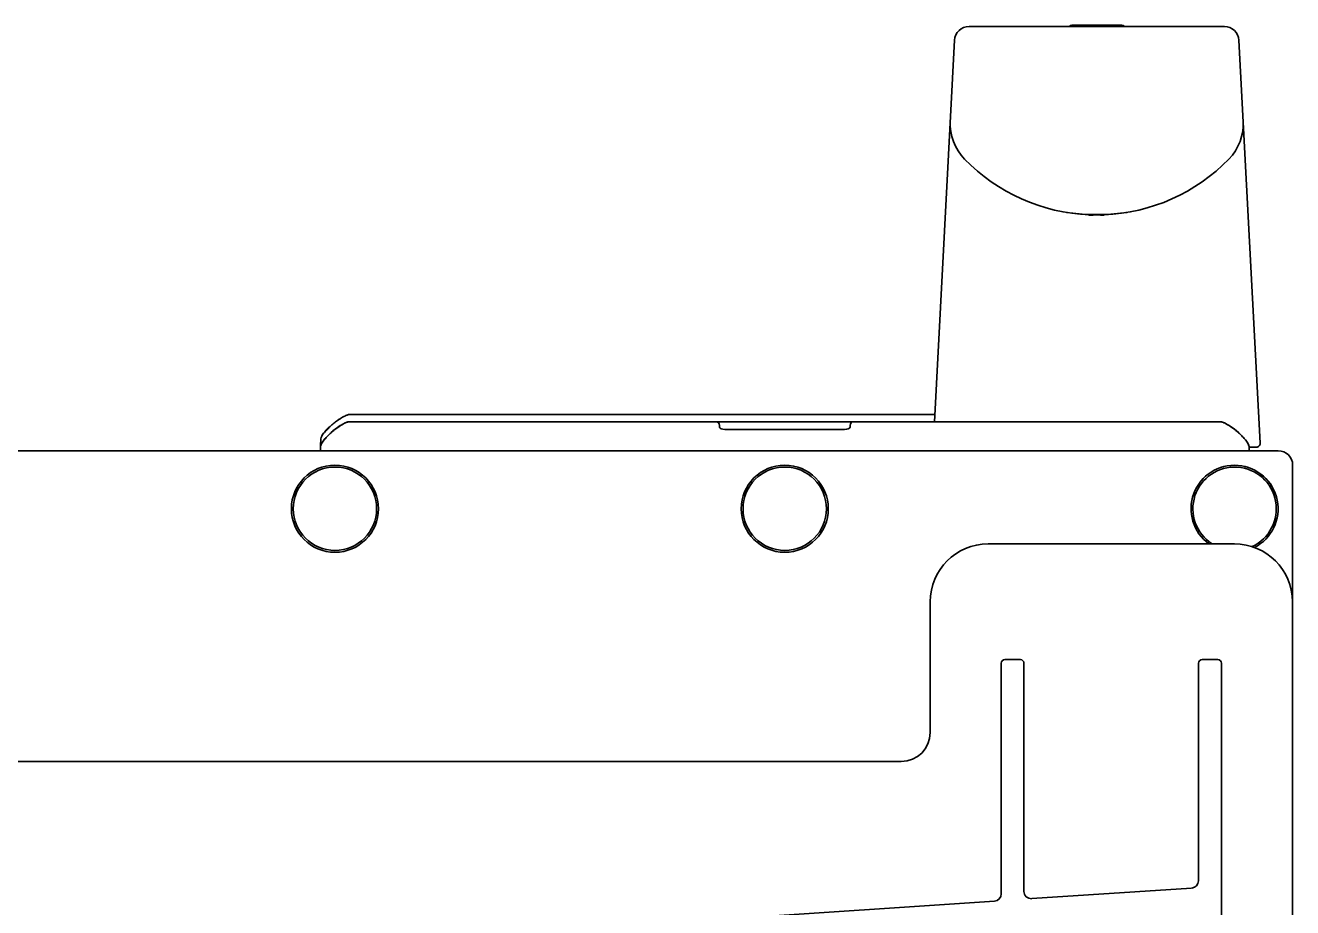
# Model space of a CAD drawing. Extents: x 6336 to 10269, y -393 to 3036.
# Drawn here: x 9002.4 to 9177.1, y 2914.5 to 3036.2 of the extents above; entities that cross this region are included whole.
import ezdxf

# ---------------------------------------------------------------- set-up
doc = ezdxf.new("R2010")
doc.units = 0
doc.header["$LTSCALE"] = 5
doc.layers.add('1', color=7, linetype='CONTINUOUS', true_color=0xffffff)

msp = doc.modelspace()

# ---------------------------------------------------------------- linework, layer by layer
at = {"layer": '1', "color": 7, "linetype": 'Continuous', "lineweight": 35}
for p, q in [((9132.47, 3036.03), (9167.67, 3036.03)), ((9153.53, 3036.18), (9146.62, 3036.18)), ((9127.72, 2981.53), (9130.47, 3034.13)), ((9172.58, 2978.55), (9169.67, 3034.13)), ((9148.9, 3010.08), (9148.91, 3010.07)), ((9148.9, 3010.08), (9148.91, 3010.07)), ((9127.77, 2982.53), (9047.13, 2982.53)), ((9047.08, 2981.53), (9046.87, 2981.5)), ((9047.08, 2981.53), (9046.87, 2981.5)), ((9047.08, 2981.53), (9050.08, 2981.53)), ((9049.25, 2981.53), (9049.24, 2981.53)), ((9049.24, 2981.53), (9049.24, 2981.53)), ((9049.24, 2981.53), (9164.91, 2981.53)), ((9098.07, 2981.03), (9098.07, 2980.74)), ((9115.32, 2980.45), (9098.82, 2980.45)), ((9116.07, 2980.74), (9116.07, 2981.03)), ((9116.07, 2980.75), (9116.07, 2980.75)), ((9163.91, 2981.53), (9163.9, 2981.53)), ((9164.06, 2981.53), (9167.06, 2981.53)), ((9167.06, 2981.53), (9167.28, 2981.5)), ((9167.35, 2981.48), (9167.28, 2981.5)), ((9043.1, 2978.2), (9043.13, 2979.17)), ((9175.07, 2977.53), (8431.07, 2977.53)), ((9043.08, 2978.1), (9043.07, 2977.53)), ((9171.06, 2978.1), (9171.07, 2977.53)), ((9172.09, 2978.03), (9171.06, 2978.03)), ((9177.07, 2929.53), (9177.07, 2975.53)), ((9169.04, 2964.69), (9135.1, 2964.69)), ((9135.1, 2964.69), (9135.1, 2964.68)), ((9169.04, 2964.68), (9135.1, 2964.68)), ((9169.04, 2964.69), (9169.04, 2964.68)), ((9127.11, 2956.7), (9127.11, 2938.68)), ((9127.11, 2956.7), (9127.11, 2938.68)), ((9177.03, 2894.76), (9177.03, 2956.7)), ((9137.41, 2948.73), (9137.4, 2948.73)), ((9137.41, 2948.73), (9139.53, 2948.73)), ((9139.54, 2948.73), (9139.53, 2948.73)), ((9164.6, 2948.73), (9164.59, 2948.73)), ((9164.6, 2948.73), (9166.75, 2948.73)), ((9166.75, 2948.73), (9166.76, 2948.73)), ((9136.9, 2948.23), (9136.9, 2916.43)), ((9140.04, 2916.77), (9140.04, 2948.23)), ((9164.09, 2948.23), (9164.09, 2918.24)), ((9167.26, 2948.23), (9167.26, 2897.23)), ((9127.11, 2938.68), (9127.11, 2938.68)), ((9123.12, 2934.69), (8483.03, 2934.69)), ((9123.12, 2934.68), (8483.03, 2934.68)), ((9123.12, 2934.69), (9123.12, 2934.68)), ((9163.15, 2917.24), (9141.11, 2915.78)), ((9135.97, 2915.43), (8903.3, 2900))]:
    msp.add_line(p, q, dxfattribs=at)
for points in [[(9145.89, 3010.37), (9148.54, 3010.08), (9151.56, 3010.08), (9154.26, 3010.37)], [(9046.87, 2981.5), (9046.79, 2981.48), (9046.49, 2981.36), (9046.17, 2981.2), (9045.84, 2981), (9045.46, 2980.75), (9045.1, 2980.49), (9044.8, 2980.25), (9044.54, 2980.02), (9044.3, 2979.8), (9044.09, 2979.6), (9043.91, 2979.4), (9043.74, 2979.22), (9043.59, 2979.04), (9043.46, 2978.87), (9043.34, 2978.7), (9043.24, 2978.53), (9043.15, 2978.36), (9043.1, 2978.2), (9043.08, 2978.1)], [(9098.82, 2980.45), (9098.79, 2980.45), (9098.54, 2980.48), (9098.31, 2980.56), (9098.15, 2980.66), (9098.08, 2980.74), (9098.07, 2980.75)], [(9116.07, 2980.75), (9116.06, 2980.74), (9115.99, 2980.65), (9115.82, 2980.55), (9115.59, 2980.48), (9115.32, 2980.45)], [(9171.06, 2978.1), (9171.05, 2978.2), (9170.99, 2978.36), (9170.91, 2978.53), (9170.81, 2978.7), (9170.69, 2978.87), (9170.56, 2979.04), (9170.41, 2979.22), (9170.24, 2979.4), (9170.05, 2979.6), (9169.84, 2979.8), (9169.61, 2980.02), (9169.34, 2980.25), (9169.04, 2980.49), (9168.69, 2980.75), (9168.31, 2981), (9167.97, 2981.2), (9167.66, 2981.36), (9167.35, 2981.48), (9167.28, 2981.5)]]:
    msp.add_lwpolyline(points, dxfattribs=at)
for centre, radius in [((9045.07, 2969.53), 6), ((9045.07, 2969.53), 5.75), ((9107.07, 2969.53), 6), ((9107.07, 2969.53), 5.75)]:
    msp.add_circle(centre, radius, dxfattribs=at)
for centre, radius, start, end in [((9132.47, 3034.03), 2, 90, 177), ((9146.62, 3035.68), 0.5, 90, 135.487), ((9153.53, 3035.68), 0.5, 44.4998, 90), ((9167.67, 3034.03), 2, 3, 90), ((9136.88, 3022.61), 7, 177, 224.1229), ((9163.27, 3022.61), 7, 315.8771, 3), ((9150.07, 3035.41), 25.38, 224.1229, 267.7113), ((9150.07, 3035.41), 25.38, 272.2733, 315.8771), ((9150.22, 3014.52), 4.64, 253.6036, 255.6824), ((9149.33, 3012.02), 2.01, 262.7259, 264.7415), ((9149.32, 3012), 1.98, 264.7442, 265.3991), ((9149.32, 3011.99), 1.97, 265.3984, 266.7833), ((9149.32, 3011.98), 1.96, 266.7841, 267.6235), ((9149.32, 3011.97), 1.96, 267.6234, 268.8455), ((9149.32, 3011.97), 1.95, 268.8459, 270.9258), ((9149.32, 3011.97), 1.95, 270.9261, 271.9964), ((9149.32, 3011.97), 1.96, 271.9964, 273.0228), ((9149.32, 3011.98), 1.97, 273.0233, 274.286), ((9149.32, 3012), 1.98, 274.2856, 275.1372), ((9149.32, 3012.02), 2.01, 275.1401, 277.2744), ((9150.07, 3035.41), 25.38, 268.8485, 271.2991), ((9150.83, 3012.02), 2.01, 262.7256, 264.8598), ((9150.82, 3012), 1.98, 264.8627, 265.7144), ((9150.82, 3011.98), 1.97, 265.714, 266.9766), ((9150.82, 3011.97), 1.96, 266.9771, 268.0037), ((9150.82, 3011.97), 1.95, 268.0037, 269.0738), ((9150.82, 3011.96), 1.95, 269.0741, 270.1995), ((9150.82, 3011.97), 1.95, 270.1995, 271.1541), ((9150.82, 3011.97), 1.95, 271.1545, 272.3767), ((9150.82, 3011.98), 1.96, 272.3765, 273.2159), ((9150.82, 3011.99), 1.97, 273.2167, 274.6016), ((9150.82, 3012), 1.98, 274.6009, 275.2558), ((9150.82, 3012.02), 2.01, 275.2585, 277.2741), ((9048.13, 2978.71), 3.98, 110.9838, 115.0636), ((9051.76, 2972.84), 10.9, 128.6148, 129.3001), ((9097.57, 2981.03), 0.5, 0, 90), ((9116.57, 2981.03), 0.5, 90, 180), ((9172.09, 2978.53), 0.5, 270, 3), ((9175.07, 2975.53), 2, 0, 90), ((9169.07, 2969.53), 6, 297.183, 233.7935), ((9169.07, 2969.53), 5.75, 294.7436, 237.3493)]:
    msp.add_arc(centre, radius, start, end, dxfattribs=at)
for centre, major_axis, ratio, start_param, end_param in [((9135.12, 2956.68), (5.67, -5.67), 0.997776, 2.357564, 3.925621), ((9169.02, 2956.68), (-5.67, -5.67), 0.997776, 2.357564, 3.925621), ((9137.4, 2948.23), (0, -0.5), 0.99925, 3.141593, 4.712389), ((9139.54, 2948.23), (0.501, 0), 0.998459, 0, 1.570796), ((9164.59, 2948.23), (0, -0.5), 0.99925, 3.141593, 4.712389), ((9166.76, 2948.23), (0.501, 0), 0.998459, 0, 1.570796), ((9123.11, 2938.69), (2.84, -2.84), 0.996244, 5.499157, 7.067214), ((9163.09, 2918.24), (-0.477, -0.88), 0.998873, 0.561686, 2.067348), ((9135.91, 2916.43), (-0.477, -0.88), 0.998873, 0.561686, 2.067348), ((9141.04, 2916.77), (-0.739, -0.675), 0.998632, 5.543936, 7.178035)]:
    msp.add_ellipse(centre, major_axis=major_axis, ratio=ratio, start_param=start_param, end_param=end_param, dxfattribs=at)
for points, knots in [([(9047.13, 2982.53), (9046.98, 2982.53), (9046.75, 2982.45), (9046.43, 2982.31), (9046.12, 2982.16), (9045.75, 2981.92), (9045.29, 2981.62), (9044.78, 2981.21), (9044.37, 2980.85), (9044.06, 2980.54), (9043.84, 2980.31), (9043.61, 2980.07), (9043.42, 2979.8), (9043.24, 2979.52), (9043.14, 2979.32), (9043.13, 2979.17)], [0, 0, 0, 0, 0.0625, 0.125, 0.1875, 0.25, 0.375, 0.5, 0.625, 0.6875, 0.75, 0.8125, 0.875, 0.9375, 1, 1, 1, 1]), ([(9045.78, 2981.94), (9045.61, 2981.84), (9045.45, 2981.72), (9045.29, 2981.6), (9045.28, 2981.6)], [0, 0, 0, 0, 0.966345, 1, 1, 1, 1]), ([(9046.87, 2981.5), (9046.65, 2981.44), (9046.24, 2981.25), (9045.49, 2980.8), (9044.81, 2980.27), (9044.18, 2979.7), (9043.74, 2979.23), (9043.41, 2978.82), (9043.18, 2978.44), (9043.08, 2978.22), (9043.08, 2978.1)], [0, 0, 0, 0, 0.131314, 0.256446, 0.501664, 0.623395, 0.745135, 0.867853, 0.930791, 1, 1, 1, 1]), ([(9044.37, 2980.84), (9044.34, 2980.82), (9044.17, 2980.66), (9044, 2980.49), (9043.86, 2980.33)], [0, 0, 0, 0, 0.139504, 1, 1, 1, 1]), ([(9046.87, 2981.5), (9046.86, 2981.49), (9046.85, 2981.49), (9046.83, 2981.49), (9046.83, 2981.49)], [0, 0, 0, 0, 0.50167, 1, 1, 1, 1]), ([(9167.28, 2981.5), (9167.5, 2981.44), (9167.91, 2981.25), (9168.66, 2980.8), (9169.34, 2980.27), (9169.96, 2979.7), (9170.4, 2979.23), (9170.74, 2978.82), (9170.97, 2978.44), (9171.06, 2978.22), (9171.06, 2978.1)], [0, 0, 0, 0, 0.131311, 0.256443, 0.501662, 0.623393, 0.745134, 0.867852, 0.930791, 1, 1, 1, 1]), ([(9043.43, 2979.81), (9043.43, 2979.8), (9043.36, 2979.71), (9043.3, 2979.61), (9043.24, 2979.51), (9043.24, 2979.51)], [0, 0, 0, 0, 0.02406, 0.977892, 1, 1, 1, 1])]:
    msp.add_open_spline(points, degree=3, knots=knots, dxfattribs=at)

doc.saveas('drawing.dxf')
